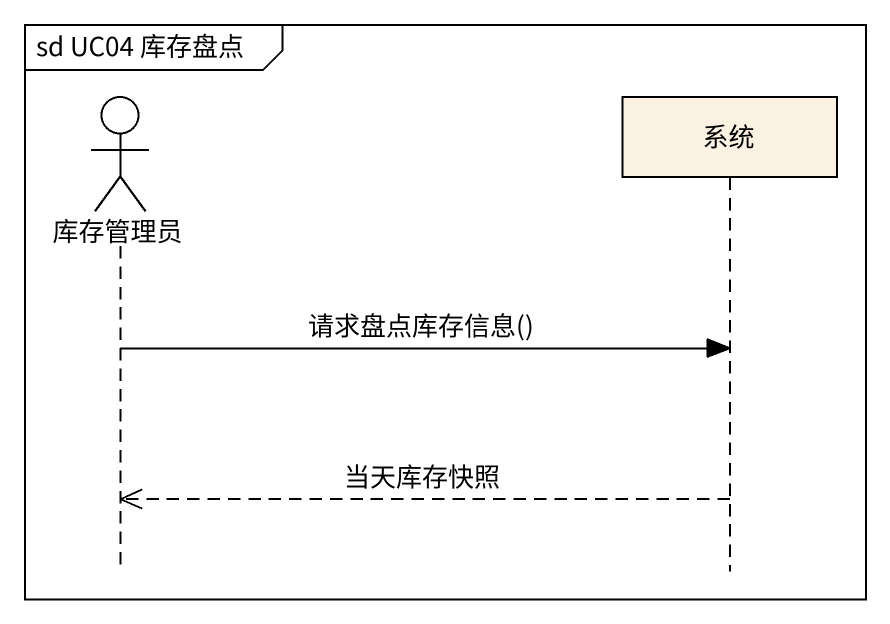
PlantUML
@startuml
mainframe sd UC04 库存盘点
hide footbox
actor 库存管理员
participant 系统

库存管理员 -> 系统 : 请求盘点库存信息()
系统 -->> 库存管理员 : 当天库存快照
@enduml
